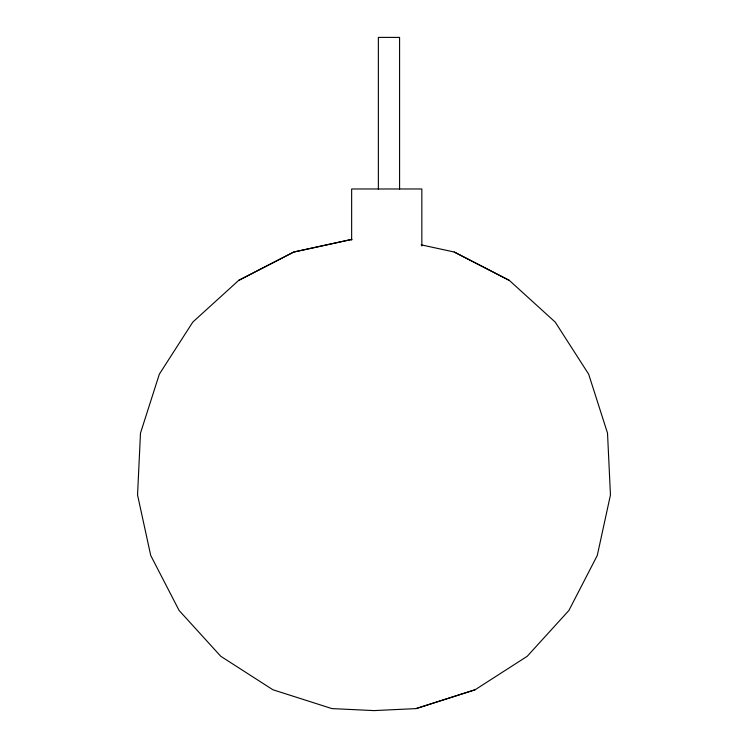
<?xml version="1.0" encoding="UTF-8"?>
<svg xmlns="http://www.w3.org/2000/svg" width="748" height="748" viewBox="0 0 748 748"><rect width="100%" height="100%" fill="white"/><g stroke="black" fill="none" stroke-linecap="round" stroke-linejoin="round"><path stroke-width="1.12" d="M238.649 280.416L293.777 252.039L351.962 239.369L293.702 252.039L238.649 280.416L192.816 322.07L159.343 374.159L140.484 433.129L137.548 494.97L150.722 555.465L179.118 610.49L220.791 656.295L272.898 689.759L331.944 708.599L374 710.6L416.094 708.599L475.102 689.759L527.209 656.295L568.882 610.49L597.278 555.465L610.452 494.97L607.516 433.129L588.657 374.159L555.184 322.07L509.351 280.416L454.298 252.039L421.133 244.83M416.056 708.599L475.102 689.759M509.351 280.416L454.223 252.039M421.844 245.952L421.844 188.982L351.644 188.982L351.644 240.136M399.582 189.085L399.582 37.4L378.366 37.4L378.366 189.085"/></g></svg>
